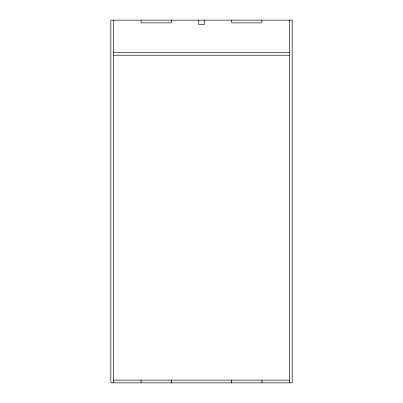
<?xml version="1.0" encoding="UTF-8"?>
<svg xmlns="http://www.w3.org/2000/svg" width="403" height="403" viewBox="0 0 403 403"><rect width="100%" height="100%" fill="white"/><g stroke="black" fill="none" stroke-linecap="round" stroke-linejoin="round"><path stroke-width="0.6" d="M113.545 52.491L289.455 52.491M113.545 55.211L289.455 55.211M113.545 380.13L289.455 380.13M289.455 20.15L289.455 382.85M261.95 20.15L261.95 22.87L231.725 22.87L231.725 20.15M261.95 380.13L261.95 382.85M231.725 380.13L231.725 382.85M204.22 20.15L204.22 24.684L198.78 24.684L198.78 20.15M171.275 20.15L171.275 22.87L141.05 22.87L141.05 20.15M171.275 380.13L171.275 382.85M141.05 380.13L141.05 382.85M113.545 20.15L113.545 382.85M292.175 20.15L110.825 20.15L110.825 382.85L292.175 382.85L292.175 20.15"/></g></svg>
